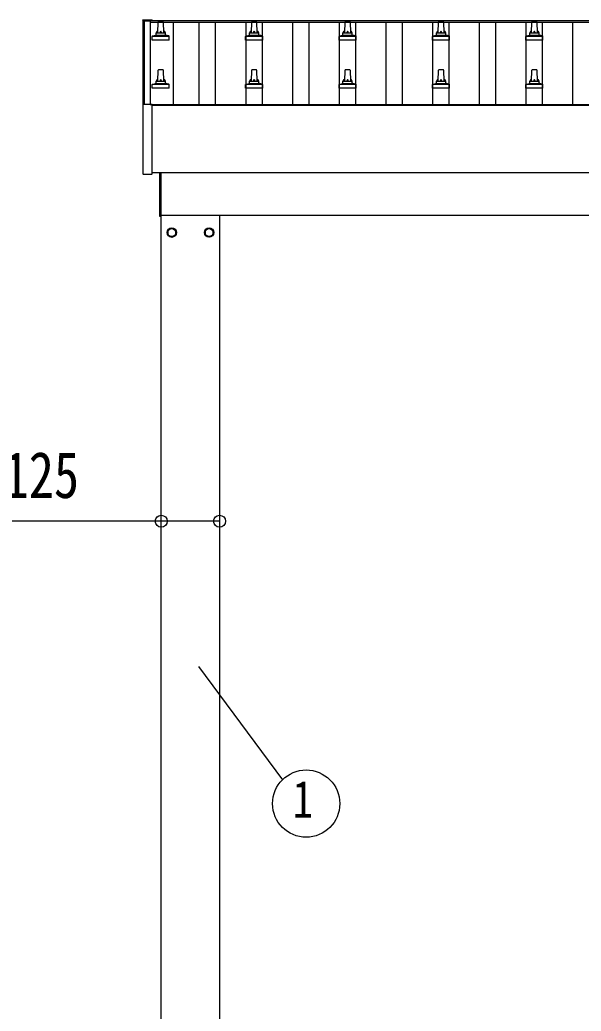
# Model space of a CAD drawing. Units: millimetres, scale not verified. Extents: x -12615 to 12615, y -8910 to 8910.
# Drawn here: x -10030 to -8828, y -2046 to 77 of the extents above; entities that cross this region are included whole.
import ezdxf
from ezdxf.enums import TextEntityAlignment as Align

# ---------------------------------------------------------------- set-up
doc = ezdxf.new("R2010")
doc.units = ezdxf.units.MM
doc.header["$LTSCALE"] = 40
for name, color, linetype in [('0-4_YKK_13', 4, 'Continuous'), ('0-5_YKK_A1', 4, 'Continuous'), ('0-6_YKK_D', 6, 'Continuous')]:
    doc.layers.add(name, color=color, linetype=linetype)
doc.styles.add('ＭＳ ゴシック', font='')
doc.styles.get('ＭＳ ゴシック').set_extended_font_data('MS Gothic')

msp = doc.modelspace()

# ---------------------------------------------------------------- linework, layer by layer
at = {"layer": '0-4_YKK_13'}
for p, q in [((-9766.74, 76.11), (-9766.74, 75.51)), ((-9766.74, 75.51), (-9766.74, -105.16)), ((-9765.74, 76.63), (-9747.74, 76.63)), ((-9746.74, 75.45), (-9746.74, 76.11)), ((-9746.74, 75.45), (-9746.74, 75.51)), ((-9734.44, 48.93), (-9733.71, 72.45)), ((-9732.71, 73.43), (-9724.17, 73.43)), ((-9723.17, 72.45), (-9722.44, 48.93)), ((-9534.44, 48.93), (-9533.71, 72.45)), ((-9532.71, 73.43), (-9524.17, 73.43)), ((-9523.17, 72.45), (-9522.44, 48.93)), ((-9334.44, 48.93), (-9333.71, 72.45)), ((-9332.71, 73.43), (-9324.17, 73.43)), ((-9323.17, 72.45), (-9322.44, 48.93)), ((-9134.44, 48.93), (-9133.71, 72.45)), ((-9132.71, 73.43), (-9124.17, 73.43)), ((-9123.17, 72.45), (-9122.44, 48.93)), ((-8934.44, 48.93), (-8933.71, 72.45)), ((-8932.71, 73.43), (-8924.17, 73.43)), ((-8923.17, 72.45), (-8922.44, 48.93)), ((-9745.93, 42.11), (-9739.2, 43.74)), ((-9738.82, 43.93), (-9718.06, 43.93)), ((-9738.44, 44.71), (-9738.44, 48.93)), ((-9737.44, 48.93), (-9719.44, 48.93)), ((-9718.44, 44.71), (-9718.44, 48.93)), ((-9710.95, 42.11), (-9717.68, 43.74)), ((-9545.93, 42.11), (-9539.2, 43.74)), ((-9538.82, 43.93), (-9518.06, 43.93)), ((-9538.44, 44.71), (-9538.44, 48.93)), ((-9537.44, 48.93), (-9519.44, 48.93)), ((-9518.44, 44.71), (-9518.44, 48.93)), ((-9510.95, 42.11), (-9517.68, 43.74)), ((-9345.93, 42.11), (-9339.2, 43.74)), ((-9338.82, 43.93), (-9318.06, 43.93)), ((-9338.44, 44.71), (-9338.44, 48.93)), ((-9337.44, 48.93), (-9319.44, 48.93)), ((-9318.44, 44.71), (-9318.44, 48.93)), ((-9310.95, 42.11), (-9317.68, 43.74)), ((-9145.93, 42.11), (-9139.2, 43.74)), ((-9138.82, 43.93), (-9118.06, 43.93)), ((-9138.44, 44.71), (-9138.44, 48.93)), ((-9137.44, 48.93), (-9119.44, 48.93)), ((-9118.44, 44.71), (-9118.44, 48.93)), ((-9110.95, 42.11), (-9117.68, 43.74)), ((-8945.93, 42.11), (-8939.2, 43.74)), ((-8938.82, 43.93), (-8918.06, 43.93)), ((-8938.44, 44.71), (-8938.44, 48.93)), ((-8937.44, 48.93), (-8919.44, 48.93)), ((-8918.44, 44.71), (-8918.44, 48.93)), ((-8910.95, 42.11), (-8917.68, 43.74)), ((-9746.69, 33.43), (-9746.69, 41.14)), ((-9710.19, 33.43), (-9746.69, 33.43)), ((-9746.31, 41.93), (-9710.57, 41.93)), ((-9710.19, 33.43), (-9710.19, 41.14)), ((-9546.69, 33.43), (-9546.69, 41.14)), ((-9510.19, 33.43), (-9546.69, 33.43)), ((-9546.31, 41.93), (-9510.57, 41.93)), ((-9510.19, 33.43), (-9510.19, 41.14)), ((-9346.69, 33.43), (-9346.69, 41.14)), ((-9310.19, 33.43), (-9346.69, 33.43)), ((-9346.31, 41.93), (-9310.57, 41.93)), ((-9310.19, 33.43), (-9310.19, 41.14)), ((-9146.69, 33.43), (-9146.69, 41.14)), ((-9110.19, 33.43), (-9146.69, 33.43)), ((-9146.31, 41.93), (-9110.57, 41.93)), ((-9110.19, 33.43), (-9110.19, 41.14)), ((-8946.69, 33.43), (-8946.69, 41.14)), ((-8910.19, 33.43), (-8946.69, 33.43)), ((-8946.31, 41.93), (-8910.57, 41.93)), ((-8910.19, 33.43), (-8910.19, 41.14)), ((-9734.44, -54.41), (-9733.71, -30.88)), ((-9732.71, -29.91), (-9724.17, -29.91)), ((-9723.17, -30.88), (-9722.44, -54.41)), ((-9534.44, -54.41), (-9533.71, -30.88)), ((-9532.71, -29.91), (-9524.17, -29.91)), ((-9523.17, -30.88), (-9522.44, -54.41)), ((-9334.44, -54.41), (-9333.71, -30.88)), ((-9332.71, -29.91), (-9324.17, -29.91)), ((-9323.17, -30.88), (-9322.44, -54.41)), ((-9134.44, -54.41), (-9133.71, -30.88)), ((-9132.71, -29.91), (-9124.17, -29.91)), ((-9123.17, -30.88), (-9122.44, -54.41)), ((-8934.44, -54.41), (-8933.71, -30.88)), ((-8932.71, -29.91), (-8924.17, -29.91)), ((-8923.17, -30.88), (-8922.44, -54.41)), ((-9746.69, -69.91), (-9746.69, -62.19)), ((-9746.31, -61.41), (-9710.57, -61.41)), ((-9745.93, -61.22), (-9739.2, -59.59)), ((-9738.82, -59.41), (-9718.06, -59.41)), ((-9738.44, -58.62), (-9738.44, -54.41)), ((-9737.44, -54.41), (-9719.44, -54.41)), ((-9718.44, -58.62), (-9718.44, -54.41)), ((-9710.95, -61.22), (-9717.68, -59.59)), ((-9710.19, -69.91), (-9710.19, -62.19)), ((-9546.69, -69.91), (-9546.69, -62.19)), ((-9546.31, -61.41), (-9510.57, -61.41)), ((-9545.93, -61.22), (-9539.2, -59.59)), ((-9538.82, -59.41), (-9518.06, -59.41)), ((-9538.44, -58.62), (-9538.44, -54.41)), ((-9537.44, -54.41), (-9519.44, -54.41)), ((-9518.44, -58.62), (-9518.44, -54.41)), ((-9510.95, -61.22), (-9517.68, -59.59)), ((-9510.19, -69.91), (-9510.19, -62.19)), ((-9346.69, -69.91), (-9346.69, -62.19)), ((-9346.31, -61.41), (-9310.57, -61.41)), ((-9345.93, -61.22), (-9339.2, -59.59)), ((-9338.82, -59.41), (-9318.06, -59.41)), ((-9338.44, -58.62), (-9338.44, -54.41)), ((-9337.44, -54.41), (-9319.44, -54.41)), ((-9318.44, -58.62), (-9318.44, -54.41)), ((-9310.95, -61.22), (-9317.68, -59.59)), ((-9310.19, -69.91), (-9310.19, -62.19)), ((-9146.69, -69.91), (-9146.69, -62.19)), ((-9146.31, -61.41), (-9110.57, -61.41)), ((-9145.93, -61.22), (-9139.2, -59.59)), ((-9138.82, -59.41), (-9118.06, -59.41)), ((-9138.44, -58.62), (-9138.44, -54.41)), ((-9137.44, -54.41), (-9119.44, -54.41)), ((-9118.44, -58.62), (-9118.44, -54.41)), ((-9110.95, -61.22), (-9117.68, -59.59)), ((-9110.19, -69.91), (-9110.19, -62.19)), ((-8946.69, -69.91), (-8946.69, -62.19)), ((-8946.31, -61.41), (-8910.57, -61.41)), ((-8945.93, -61.22), (-8939.2, -59.59)), ((-8938.82, -59.41), (-8918.06, -59.41)), ((-8938.44, -58.62), (-8938.44, -54.41)), ((-8937.44, -54.41), (-8919.44, -54.41)), ((-8918.44, -58.62), (-8918.44, -54.41)), ((-8910.95, -61.22), (-8917.68, -59.59)), ((-8910.19, -69.91), (-8910.19, -62.19)), ((-9710.19, -69.91), (-9746.69, -69.91)), ((-9510.19, -69.91), (-9546.69, -69.91)), ((-9310.19, -69.91), (-9346.69, -69.91)), ((-9110.19, -69.91), (-9146.69, -69.91)), ((-8910.19, -69.91), (-8946.69, -69.91)), ((-9766.74, -105.16), (-9766.74, -253.16)), ((-9765.74, -104.66), (-9766.24, -104.66)), ((-9747.74, -104.66), (-9765.74, -104.66)), ((-9747.24, -104.66), (-9747.74, -104.66)), ((-9746.74, -253.16), (-9746.74, -105.16)), ((-9766.24, -253.66), (-9747.24, -253.66)), ((-9730.44, -344.5), (-9730.44, -251.03)), ((-9728.44, -251.03), (-9728.44, -344.5)), ((-9728.44, -344.5), (-9730.44, -344.5)), ((-9696.34, -378.75), (-9696.44, -378.75)), ((-9696.34, -379.25), (-9696.44, -379.25)), ((-9633.54, -378.75), (-9633.44, -378.75)), ((-9633.54, -379.25), (-9633.44, -379.25))]:
    msp.add_line(p, q, dxfattribs=at)
for points in [[(-9766.74, 76.11), (-9766.71, 76.3), (-9766.63, 76.43), (-9766.54, 76.51), (-9766.46, 76.57), (-9766.38, 76.6), (-9766.33, 76.61), (-9766.29, 76.61), (-9766.25, 76.62), (-9766.06, 76.63), (-9765.88, 76.63), (-9765.74, 76.63)], [(-9747.74, 76.63), (-9747.55, 76.63), (-9747.38, 76.63), (-9747.24, 76.62), (-9747.17, 76.61), (-9747.11, 76.6), (-9747.02, 76.56), (-9746.89, 76.46), (-9746.8, 76.33), (-9746.79, 76.31)]]:
    msp.add_lwpolyline(points, dxfattribs=at)
for points in [[(-9704.94, -369.19), (-9713.44, -374.09), (-9713.44, -383.91), (-9704.94, -388.81), (-9696.44, -383.91), (-9696.44, -374.09)], [(-9624.94, -369.19), (-9616.44, -374.09), (-9616.44, -383.91), (-9624.94, -388.81), (-9633.44, -383.91), (-9633.44, -374.09)]]:
    msp.add_lwpolyline(points, close=True, dxfattribs=at)
for centre, radius in [((-9704.94, -379), 10), ((-9704.94, -379), 8.5), ((-9624.94, -379), 10), ((-9624.94, -379), 8.5)]:
    msp.add_circle(centre, radius, dxfattribs=at)
for centre, radius, start, end in [((-9747.24, 76.11), 0.499, 0.00068, 23.5008), ((-9732.71, 72.43), 1, 90, 178.60509), ((-9724.17, 72.43), 1, 1.39491, 90), ((-9532.71, 72.43), 1, 90, 178.60509), ((-9524.17, 72.43), 1, 1.39491, 90), ((-9332.71, 72.43), 1, 90, 178.60509), ((-9324.17, 72.43), 1, 1.39491, 90), ((-9132.71, 72.43), 1, 90, 178.60509), ((-9124.17, 72.43), 1, 1.39491, 90), ((-8932.71, 72.43), 1, 90, 178.60509), ((-8924.17, 72.43), 1, 1.39491, 90), ((-9739.44, 44.71), 1, 283.62699, 0), ((-9734.36, 48.29), 4.13, 90, 171.17633), ((-9737.44, 47.93), 1, 90, 180), ((-9725.11, 48.93), 4.83, 133.60282, 180), ((-9731.77, 48.93), 4.83, 0, 46.39718), ((-9722.53, 48.29), 4.13, 8.82367, 90), ((-9719.44, 47.93), 1, 0, 90), ((-9717.44, 44.71), 1, 180, 256.37301), ((-9539.44, 44.71), 1, 283.62699, 0), ((-9534.36, 48.29), 4.13, 90, 171.17633), ((-9537.44, 47.93), 1, 90, 180), ((-9525.11, 48.93), 4.83, 133.60282, 180), ((-9531.77, 48.93), 4.83, 0, 46.39718), ((-9522.53, 48.29), 4.13, 8.82367, 90), ((-9519.44, 47.93), 1, 0, 90), ((-9517.44, 44.71), 1, 180, 256.37301), ((-9339.44, 44.71), 1, 283.62699, 0), ((-9334.36, 48.29), 4.13, 90, 171.17633), ((-9337.44, 47.93), 1, 90, 180), ((-9325.11, 48.93), 4.83, 133.60282, 180), ((-9331.77, 48.93), 4.83, 0, 46.39718), ((-9322.53, 48.29), 4.13, 8.82367, 90), ((-9319.44, 47.93), 1, 0, 90), ((-9317.44, 44.71), 1, 180, 256.37301), ((-9139.44, 44.71), 1, 283.62699, 0), ((-9134.36, 48.29), 4.13, 90, 171.17633), ((-9137.44, 47.93), 1, 90, 180), ((-9125.11, 48.93), 4.83, 133.60282, 180), ((-9131.77, 48.93), 4.83, 0, 46.39718), ((-9122.53, 48.29), 4.13, 8.82367, 90), ((-9119.44, 47.93), 1, 0, 90), ((-9117.44, 44.71), 1, 180, 256.37301), ((-8939.44, 44.71), 1, 283.62699, 0), ((-8934.36, 48.29), 4.13, 90, 171.17633), ((-8937.44, 47.93), 1, 90, 180), ((-8925.11, 48.93), 4.83, 133.60282, 180), ((-8931.77, 48.93), 4.83, 0, 46.39718), ((-8922.53, 48.29), 4.13, 8.82367, 90), ((-8919.44, 47.93), 1, 0, 90), ((-8917.44, 44.71), 1, 180, 256.37301), ((-9745.69, 41.14), 1, 103.62699, 180), ((-9711.19, 41.14), 1, 0, 76.37301), ((-9545.69, 41.14), 1, 103.62699, 180), ((-9511.19, 41.14), 1, 0, 76.37301), ((-9345.69, 41.14), 1, 103.62699, 180), ((-9311.19, 41.14), 1, 0, 76.37301), ((-9145.69, 41.14), 1, 103.62699, 180), ((-9111.19, 41.14), 1, 0, 76.37301), ((-8945.69, 41.14), 1, 103.62699, 180), ((-8911.19, 41.14), 1, 0, 76.37301), ((-9732.71, -30.91), 1, 90, 178.60509), ((-9724.17, -30.91), 1, 1.39491, 90), ((-9532.71, -30.91), 1, 90, 178.60509), ((-9524.17, -30.91), 1, 1.39491, 90), ((-9332.71, -30.91), 1, 90, 178.60509), ((-9324.17, -30.91), 1, 1.39491, 90), ((-9132.71, -30.91), 1, 90, 178.60509), ((-9124.17, -30.91), 1, 1.39491, 90), ((-8932.71, -30.91), 1, 90, 178.60509), ((-8924.17, -30.91), 1, 1.39491, 90), ((-9745.69, -62.19), 1, 103.62699, 180), ((-9739.44, -58.62), 1, 283.62699, 0), ((-9734.36, -55.04), 4.13, 90, 171.17633), ((-9737.44, -55.41), 1, 90, 180), ((-9725.11, -54.41), 4.83, 133.60282, 180), ((-9731.77, -54.41), 4.83, 0, 46.39718), ((-9722.53, -55.04), 4.13, 8.82367, 90), ((-9719.44, -55.41), 1, 0, 90), ((-9717.44, -58.62), 1, 180, 256.37301), ((-9711.19, -62.19), 1, 0, 76.37301), ((-9545.69, -62.19), 1, 103.62699, 180), ((-9539.44, -58.62), 1, 283.62699, 0), ((-9534.36, -55.04), 4.13, 90, 171.17633), ((-9537.44, -55.41), 1, 90, 180), ((-9525.11, -54.41), 4.83, 133.60282, 180), ((-9531.77, -54.41), 4.83, 0, 46.39718), ((-9522.53, -55.04), 4.13, 8.82367, 90), ((-9519.44, -55.41), 1, 0, 90), ((-9517.44, -58.62), 1, 180, 256.37301), ((-9511.19, -62.19), 1, 0, 76.37301), ((-9345.69, -62.19), 1, 103.62699, 180), ((-9339.44, -58.62), 1, 283.62699, 0), ((-9334.36, -55.04), 4.13, 90, 171.17633), ((-9337.44, -55.41), 1, 90, 180), ((-9325.11, -54.41), 4.83, 133.60282, 180), ((-9331.77, -54.41), 4.83, 0, 46.39718), ((-9322.53, -55.04), 4.13, 8.82367, 90), ((-9319.44, -55.41), 1, 0, 90), ((-9317.44, -58.62), 1, 180, 256.37301), ((-9311.19, -62.19), 1, 0, 76.37301), ((-9145.69, -62.19), 1, 103.62699, 180), ((-9139.44, -58.62), 1, 283.62699, 0), ((-9134.36, -55.04), 4.13, 90, 171.17633), ((-9137.44, -55.41), 1, 90, 180), ((-9125.11, -54.41), 4.83, 133.60282, 180), ((-9131.77, -54.41), 4.83, 0, 46.39718), ((-9122.53, -55.04), 4.13, 8.82367, 90), ((-9119.44, -55.41), 1, 0, 90), ((-9117.44, -58.62), 1, 180, 256.37301), ((-9111.19, -62.19), 1, 0, 76.37301), ((-8945.69, -62.19), 1, 103.62699, 180), ((-8939.44, -58.62), 1, 283.62699, 0), ((-8934.36, -55.04), 4.13, 90, 171.17633), ((-8937.44, -55.41), 1, 90, 180), ((-8925.11, -54.41), 4.83, 133.60282, 180), ((-8931.77, -54.41), 4.83, 0, 46.39718), ((-8922.53, -55.04), 4.13, 8.82367, 90), ((-8919.44, -55.41), 1, 0, 90), ((-8917.44, -58.62), 1, 180, 256.37301), ((-8911.19, -62.19), 1, 0, 76.37301), ((-9766.24, -105.16), 0.5, 90, 180), ((-9747.24, -105.16), 0.5, 0, 90), ((-9766.24, -253.16), 0.5, 180, 270), ((-9747.24, -253.16), 0.5, 270, 0), ((-9704.94, -379), 8.6, 171.25399, 188.74601), ((-9704.94, -379), 8.6, 111.25399, 128.74601), ((-9704.94, -379), 8.6, 51.25399, 68.74601), ((-9704.94, -379), 8.6, 1.66581, 8.74601), ((-9704.94, -379), 8.6, 351.25399, 358.33419), ((-9624.94, -379), 8.6, 171.25399, 178.33419), ((-9624.94, -379), 8.6, 181.66581, 188.74601), ((-9624.94, -379), 8.6, 111.25399, 128.74601), ((-9624.94, -379), 8.6, 51.25399, 68.74601), ((-9624.94, -379), 8.6, 351.25399, 8.74601), ((-9704.94, -379), 8.6, 231.25399, 248.74601), ((-9704.94, -379), 8.6, 291.25399, 308.74601), ((-9624.94, -379), 8.6, 231.25399, 248.74601), ((-9624.94, -379), 8.6, 291.25399, 308.74601)]:
    msp.add_arc(centre, radius, start, end, dxfattribs=at)
at = {"layer": '0-5_YKK_A1'}
for p, q in [((-9763.44, 74.48), (-9751.44, 74.48)), ((-9763.44, -104.66), (-9763.44, 74.48)), ((-9751.44, 75.45), (-6705.44, 75.45)), ((-9751.44, 75.45), (-9751.44, 71.86)), ((-9751.44, 74.48), (-9751.44, -104.66)), ((-9751.44, 71.86), (-6705.44, 71.86)), ((-9701.94, 71.86), (-9701.94, -104.6)), ((-9645.94, -104.6), (-9645.94, 71.86)), ((-9610.94, -104.6), (-9610.94, 71.86)), ((-9545.94, -104.6), (-9545.94, 71.86)), ((-9510.94, -104.6), (-9510.94, 71.86)), ((-9445.94, -104.6), (-9445.94, 71.86)), ((-9410.94, -104.6), (-9410.94, 71.86)), ((-9345.94, -104.6), (-9345.94, 71.86)), ((-9310.94, -104.6), (-9310.94, 71.86)), ((-9245.94, -104.6), (-9245.94, 71.86)), ((-9210.94, -104.6), (-9210.94, 71.86)), ((-9145.94, -104.6), (-9145.94, 71.86)), ((-9110.94, -104.6), (-9110.94, 71.86)), ((-9045.94, -104.6), (-9045.94, 71.86)), ((-9010.94, -104.6), (-9010.94, 71.86)), ((-8945.94, -104.6), (-8945.94, 71.86)), ((-8910.94, -104.6), (-8910.94, 71.86)), ((-8845.94, -104.6), (-8845.94, 71.86)), ((-9751.44, -104.6), (-6705.44, -104.6)), ((-9746.74, -106.15), (-6710.14, -106.15)), ((-6710.14, -251.03), (-9746.74, -251.03)), ((-9728.44, -342), (-6832.44, -342)), ((-9727.44, -3142), (-9727.44, -342)), ((-9602.44, -342), (-9602.44, -3142))]:
    msp.add_line(p, q, dxfattribs=at)
at = {"layer": '0-6_YKK_D'}
for p, q in [((-9727.44, -997), (-9727.44, -998)), ((-9647.65, -1308), (-9467.85, -1550.64))]:
    msp.add_line(p, q, dxfattribs=at)
msp.add_lwpolyline([(-9602.44, -997), (-9727.44, -997), (-10178.44, -997)], dxfattribs=at)
for centre, radius in [((-9727.44, -997), 12.75), ((-9602.44, -997), 12.75), ((-9417.13, -1601.74), 72)]:
    msp.add_circle(centre, radius, dxfattribs=at)

# ---------------------------------------------------------------- texts
at = {"layer": '0-6_YKK_D', "style": 'ＭＳ ゴシック', "width": 0.8}
for s, height, p in [('□125', 98.97, (-10172.84, -977)), ('1', 79.18, (-9445.93, -1655.74))]:
    msp.add_text(s, height=height, dxfattribs=at).set_placement(p, align=Align.BOTTOM_LEFT)

doc.saveas('drawing.dxf')
